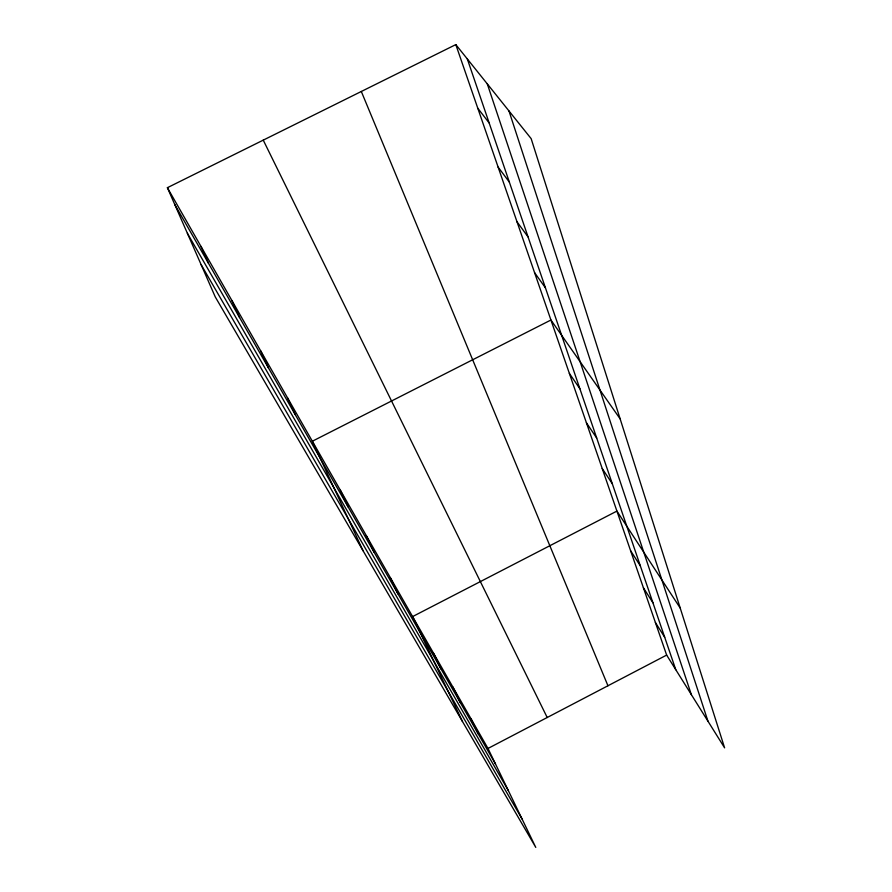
<?xml version="1.0" encoding="UTF-8"?>
<svg xmlns="http://www.w3.org/2000/svg" width="892" height="892" viewBox="0 0 892 892"><rect width="100%" height="100%" fill="white"/><g stroke="black" fill="none" stroke-linecap="round" stroke-linejoin="round"><path stroke-width="1.34" d="M487.991 748.455L666.647 655.085L455.812 44.6L167.395 187.688L215.251 296.891L535.78 847.4L487.991 748.455L167.395 187.688M455.812 44.6L531.153 138.639L724.605 747.853L666.647 655.085M477.8 108.255L489.162 122.962M498.137 167.15L509.354 182.102M517.003 221.785L528.053 236.915M534.553 272.618L545.447 287.86M620.13 418.861L550.933 320.016L312.345 441.228L363.055 550.743M569.364 373.413L579.878 388.745M586.412 422.775L596.715 438.072M602.223 468.534L612.313 483.776M680.206 608.032L616.918 511.094L412.595 616.584L462.469 721.494M630.611 550.754L640.3 565.796M643.411 587.817L652.911 602.724M655.397 622.516L664.707 637.278M201.157 264.723L522.054 818.99M187.387 233.303L508.373 790.658M174.698 204.357L495.506 764.031M263.251 140.133L547.209 717.514M470.954 718.651L478.547 734.439M452.79 686.885L460.462 702.874M433.378 652.933L441.116 669.134M390.295 577.57L398.133 594.139M366.289 535.579L374.149 552.304M340.387 490.277L348.248 507.124M287.436 397.654L295.241 414.646M260.709 350.902L268.447 367.894M231.953 300.615L239.591 317.563M200.945 246.37L208.438 263.218M361.316 91.486L607.954 685.77M467.319 58.961L675.768 669.691M487.3 83.904L691.367 694.667M508.975 110.954L707.958 721.227"/></g></svg>
